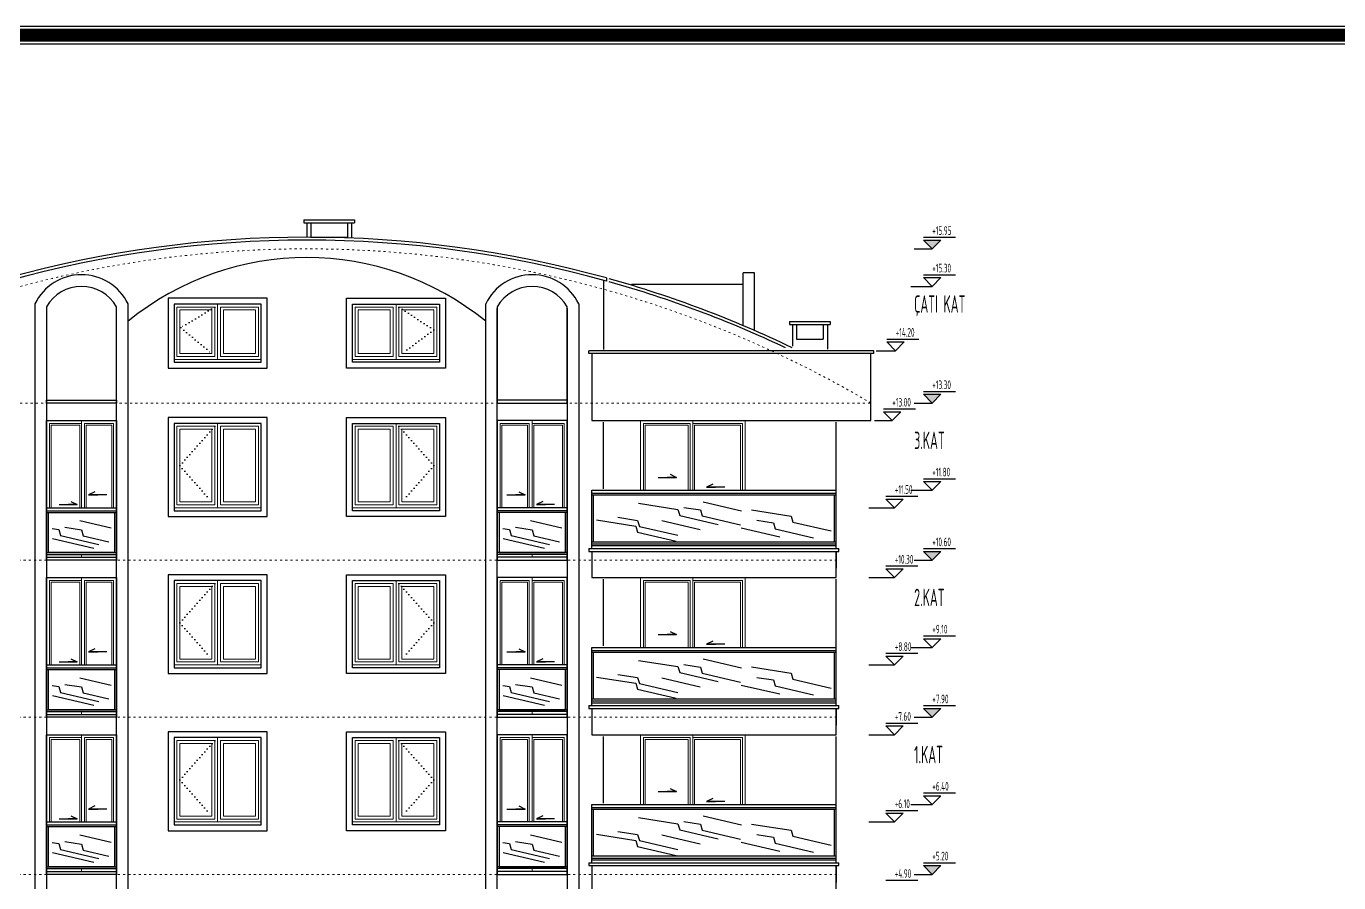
# Model space of a CAD drawing. Extents: x 41749 to 92598, y -24291 to 29432.
# Drawn here: x 82047 to 84304, y -22863 to -21391 of the extents above; entities that cross this region are included whole.
import ezdxf

# ---------------------------------------------------------------- set-up
doc = ezdxf.new("R2010")
doc.units = 0
doc.header["$MEASUREMENT"] = 0
doc.linetypes.add('ACAD_ISO03W100', pattern=[30, 12, -18])
doc.linetypes.add('DOT', pattern=[6.35, 0, -6.35])
for name, color, linetype in [('DUVAR', 6, 'CONTINUOUS'), ('KOLON', 5, 'CONTINUOUS'), ('MAHAL', 21, 'CONTINUOUS'), ('MERBAS', 231, 'CONTINUOUS'), ('MERDIVEN', 3, 'CONTINUOUS'), ('P', 7, 'DOT'), ('SIVA', 7, 'CONTINUOUS'), ('tar', 12, 'CONTINUOUS')]:
    doc.layers.add(name, color=color, linetype=linetype)
doc.layers.add('KAPI-ACILIM1', color=13, linetype='ACAD_ISO03W100', lineweight=20)
doc.layers.add('KAPI-GOR', color=153, linetype='CONTINUOUS', lineweight=15)
doc.styles.add('OLCU', font='isocpeur.ttf', dxfattribs={"width": 0.59})

msp = doc.modelspace()

# ---------------------------------------------------------------- hatches: boundary and pattern name
at = {"layer": 'SIVA', "linetype": 'ByBlock', "ltscale": 1.5}
for points in [[(83589.60591, -21758.22794), (83604.60591, -21773.22794), (83619.60591, -21758.22794)], [(83589.60591, -22023.22794), (83604.60591, -22038.22794), (83619.60591, -22023.22794)], [(83589.60591, -22293.22794), (83604.60591, -22308.22794), (83619.60591, -22293.22794)], [(83589.60591, -22563.22794), (83604.60591, -22578.22794), (83619.60591, -22563.22794)], [(83589.60591, -22833.22794), (83604.60591, -22848.22794), (83619.60591, -22833.22794)]]:
    msp.add_hatch(color=256, dxfattribs=at).paths.add_polyline_path(points)

# ---------------------------------------------------------------- linework, layer by layer
at = {"layer": 'DUVAR'}
for p, q in [((82221.97892, -21867.72794), (82221.97892, -21867.72794)), ((82221.97892, -21867.72794), (82221.97892, -21867.72794)), ((82221.97892, -21867.72794), (82221.97892, -21867.72794)), ((82836.97892, -21867.72794), (82836.97892, -21867.72794)), ((82836.97892, -21867.72794), (82836.97892, -21867.72794)), ((82836.97892, -21867.72794), (82836.97892, -21867.72794)), ((82856.97892, -21872.65449), (82856.97892, -22033.22794)), ((82976.97892, -22033.22794), (82976.97892, -21872.65449)), ((83504.47892, -21948.22794), (83014.47892, -21948.22794)), ((83014.47892, -21953.22794), (83014.47892, -21948.22794)), ((83504.47892, -21953.22794), (83014.47892, -21953.22794)), ((83019.47892, -21953.22794), (83019.47892, -22068.22794)), ((83499.47892, -22068.22794), (83499.47892, -21953.22794)), ((83504.47892, -21953.22794), (83504.47892, -21948.22794)), ((82081.97892, -22303.22794), (82081.97892, -22068.22794)), ((82201.97892, -22068.22794), (82201.97892, -22303.22794)), ((82856.97892, -22068.22794), (82856.97892, -22303.22794)), ((82976.97892, -22303.22794), (82976.97892, -22068.22794)), ((83019.47892, -22068.22794), (83499.47892, -22068.22794)), ((83014.47892, -22288.22794), (83444.47892, -22288.22794)), ((83014.47892, -22288.22794), (83014.47892, -22293.22794)), ((83014.47892, -22293.22794), (83444.47892, -22293.22794)), ((83019.47892, -22293.22794), (83019.47892, -22338.22794)), ((83439.47892, -22293.22794), (83439.47892, -22321.99498)), ((83439.47892, -22338.22794), (83439.47892, -22293.22794)), ((83444.47892, -22293.22794), (83444.47892, -22288.22794)), ((82081.97892, -22573.22794), (82081.97892, -22338.22794)), ((82201.97892, -22338.22794), (82201.97892, -22573.22794)), ((82856.97892, -22338.22794), (82856.97892, -22573.22794)), ((82976.97892, -22573.22794), (82976.97892, -22338.22794)), ((83019.47892, -22338.22794), (83439.47892, -22338.22794)), ((83014.47892, -22558.22794), (83444.47892, -22558.22794)), ((83014.47892, -22558.22794), (83014.47892, -22563.22794)), ((83014.47892, -22563.22794), (83444.47892, -22563.22794)), ((83019.47892, -22563.22794), (83019.47892, -22608.22794)), ((83439.47892, -22563.22794), (83439.47892, -22591.99498)), ((83439.47892, -22608.22794), (83439.47892, -22563.22794)), ((83444.47892, -22563.22794), (83444.47892, -22558.22794)), ((82081.97892, -22843.22794), (82081.97892, -22608.22794)), ((82201.97892, -22608.22794), (82201.97892, -22843.22794)), ((82856.97892, -22608.22794), (82856.97892, -22843.22794)), ((82976.97892, -22843.22794), (82976.97892, -22608.22794)), ((83019.47892, -22608.22794), (83439.47892, -22608.22794)), ((83014.47892, -22828.22794), (83444.47892, -22828.22794)), ((83014.47892, -22828.22794), (83014.47892, -22833.22794)), ((83014.47892, -22833.22794), (83444.47892, -22833.22794)), ((83019.47892, -22833.22794), (83019.47892, -22878.22794)), ((83439.47892, -22833.22794), (83439.47892, -22861.99498)), ((83439.47892, -22878.22794), (83439.47892, -22833.22794)), ((83444.47892, -22833.22794), (83444.47892, -22828.22794))]:
    msp.add_line(p, q, dxfattribs=at)
for points in [[(82061.97892, -21867.72794), (82061.97892, -23148.22794), (82221.97892, -23148.22794), (82221.97892, -21867.72794)], [(82996.97892, -21867.72794), (82996.97892, -23148.22794), (82836.97892, -23148.22794), (82836.97892, -21867.72794), (82836.97892, -21867.72794)], [(82081.97892, -21872.65449), (82081.97892, -23128.22794), (82201.97892, -23128.22794), (82201.97892, -21872.65449)], [(82081.97892, -21872.65449), (82081.97892, -23118.22794), (82201.97892, -23118.22794)], [(82976.97892, -21875.65449), (82976.97892, -23118.22794), (82856.97892, -23118.22794), (82856.97892, -21875.65449)]]:
    msp.add_lwpolyline(points, dxfattribs=at)
for points in [[(82461.10309, -21858.22794), (82291.10309, -21858.22794), (82291.10309, -21978.22794), (82461.10309, -21978.22794)], [(82451.10309, -21868.22794), (82301.10309, -21868.22794), (82301.10309, -21968.22794), (82451.10309, -21968.22794)], [(82597.85476, -21858.22794), (82767.85476, -21858.22794), (82767.85476, -21978.22794), (82597.85476, -21978.22794)], [(82607.85476, -21868.22794), (82757.85476, -21868.22794), (82757.85476, -21968.22794), (82607.85476, -21968.22794)], [(82461.10309, -22063.22794), (82291.10309, -22063.22794), (82291.10309, -22233.22794), (82461.10309, -22233.22794)], [(82597.85476, -22063.22794), (82767.85476, -22063.22794), (82767.85476, -22233.22794), (82597.85476, -22233.22794)], [(82451.10309, -22073.22794), (82301.10309, -22073.22794), (82301.10309, -22223.22794), (82451.10309, -22223.22794)], [(82607.85476, -22073.22794), (82757.85476, -22073.22794), (82757.85476, -22223.22794), (82607.85476, -22223.22794)], [(82461.10309, -22333.22794), (82291.10309, -22333.22794), (82291.10309, -22503.22794), (82461.10309, -22503.22794)], [(82597.85476, -22333.22794), (82767.85476, -22333.22794), (82767.85476, -22503.22794), (82597.85476, -22503.22794)], [(82451.10309, -22343.22794), (82301.10309, -22343.22794), (82301.10309, -22493.22794), (82451.10309, -22493.22794)], [(82607.85476, -22343.22794), (82757.85476, -22343.22794), (82757.85476, -22493.22794), (82607.85476, -22493.22794)], [(82461.10309, -22603.22794), (82291.10309, -22603.22794), (82291.10309, -22773.22794), (82461.10309, -22773.22794)], [(82451.10309, -22613.22794), (82301.10309, -22613.22794), (82301.10309, -22763.22794), (82451.10309, -22763.22794)], [(82597.85476, -22603.22794), (82767.85476, -22603.22794), (82767.85476, -22773.22794), (82597.85476, -22773.22794)], [(82607.85476, -22613.22794), (82757.85476, -22613.22794), (82757.85476, -22763.22794), (82607.85476, -22763.22794)]]:
    msp.add_lwpolyline(points, close=True, dxfattribs=at)
for centre, radius, start, end in [((82141.97892, -21906.72794), 89, 25.98923359, 154.01076641), ((82916.97892, -21906.72794), 89, 25.98923358, 154.01076642), ((82141.97892, -21906.72794), 69, 29.59184579, 150.40815421), ((82916.97892, -21906.72794), 69, 29.59184579, 150.40815421)]:
    msp.add_arc(centre, radius, start, end, dxfattribs=at)
at = {"layer": 'KAPI-ACILIM1', "linetype": 'ACAD_ISO03W100', "ltscale": 0.3}
for p, q in [((81559.47892, -22038.22794), (83499.47892, -22038.22794)), ((81619.47892, -22308.22794), (83439.47892, -22308.22794)), ((81619.47892, -22578.22794), (83439.47892, -22578.22794)), ((81619.47892, -22848.22794), (83439.47892, -22848.22794))]:
    msp.add_line(p, q, dxfattribs=at)
msp.add_arc((82529.47892, -23681.01095), 1907.78302, 59.43978808, 120.56021192, dxfattribs=at)
at = {"layer": 'KAPI-GOR'}
for p, q in [((82306.10309, -21873.22794), (82371.10412, -21873.22794)), ((82311.10309, -21878.22794), (82311.10309, -21953.22794)), ((82371.10412, -21873.22794), (82371.10412, -21958.22794)), ((82446.10309, -21873.22794), (82381.10412, -21873.22794)), ((82381.10412, -21873.22794), (82381.10412, -21958.22794)), ((82441.10309, -21878.22794), (82441.10309, -21953.22794)), ((82612.85476, -21873.22794), (82677.85372, -21873.22794)), ((82617.85476, -21878.22794), (82617.85476, -21953.22794)), ((82677.85372, -21873.22794), (82677.85372, -21958.22794)), ((82752.85476, -21873.22794), (82687.85372, -21873.22794)), ((82687.85372, -21873.22794), (82687.85372, -21958.22794)), ((82747.85476, -21878.22794), (82747.85476, -21953.22794)), ((82376.10412, -21963.22794), (82301.10309, -21963.22794)), ((82376.10412, -21963.22794), (82451.10309, -21963.22794)), ((82682.85372, -21963.22794), (82607.85476, -21963.22794)), ((82682.85372, -21963.22794), (82757.85476, -21963.22794)), ((82081.97892, -22068.22794), (82201.97892, -22068.22794)), ((82081.97892, -22068.22794), (82201.97892, -22068.22794)), ((82141.97892, -22068.22794), (82141.97892, -22218.22794)), ((82976.97892, -22068.22794), (82856.97892, -22068.22794)), ((82976.97892, -22068.22794), (82856.97892, -22068.22794)), ((82916.97892, -22068.22794), (82916.97892, -22218.22794)), ((83193.3304, -22068.22794), (83193.3304, -22188.22794)), ((82306.10309, -22078.22794), (82371.10412, -22078.22794)), ((82311.10309, -22083.22794), (82311.10309, -22208.22794)), ((82371.10412, -22078.22794), (82371.10412, -22213.22794)), ((82446.10309, -22078.22794), (82381.10412, -22078.22794)), ((82381.10412, -22078.22794), (82381.10412, -22213.22794)), ((82441.10309, -22083.22794), (82441.10309, -22208.22794)), ((82612.85476, -22078.22794), (82677.85372, -22078.22794)), ((82617.85476, -22083.22794), (82617.85476, -22208.22794)), ((82677.85372, -22078.22794), (82677.85372, -22213.22794)), ((82752.85476, -22078.22794), (82687.85372, -22078.22794)), ((82687.85372, -22078.22794), (82687.85372, -22213.22794)), ((82747.85476, -22083.22794), (82747.85476, -22208.22794)), ((82376.10412, -22218.22794), (82301.10309, -22218.22794)), ((82376.10412, -22218.22794), (82451.10309, -22218.22794)), ((82682.85372, -22218.22794), (82607.85476, -22218.22794)), ((82682.85372, -22218.22794), (82757.85476, -22218.22794)), ((82141.97892, -22298.22794), (82141.97892, -22303.22794)), ((82916.97892, -22298.22794), (82916.97892, -22303.22794)), ((82081.97892, -22338.22794), (82201.97892, -22338.22794)), ((82141.97892, -22338.22794), (82141.97892, -22488.22794)), ((82976.97892, -22338.22794), (82856.97892, -22338.22794)), ((82916.97892, -22338.22794), (82916.97892, -22488.22794)), ((83193.3304, -22338.22794), (83193.3304, -22458.22794)), ((82306.10309, -22348.22794), (82371.10412, -22348.22794)), ((82311.10309, -22353.22794), (82311.10309, -22478.22794)), ((82371.10412, -22348.22794), (82371.10412, -22483.22794)), ((82446.10309, -22348.22794), (82381.10412, -22348.22794)), ((82381.10412, -22348.22794), (82381.10412, -22483.22794)), ((82441.10309, -22353.22794), (82441.10309, -22478.22794)), ((82612.85476, -22348.22794), (82677.85372, -22348.22794)), ((82617.85476, -22353.22794), (82617.85476, -22478.22794)), ((82677.85372, -22348.22794), (82677.85372, -22483.22794)), ((82752.85476, -22348.22794), (82687.85372, -22348.22794)), ((82687.85372, -22348.22794), (82687.85372, -22483.22794)), ((82747.85476, -22353.22794), (82747.85476, -22478.22794)), ((82376.10412, -22488.22794), (82301.10309, -22488.22794)), ((82376.10412, -22488.22794), (82451.10309, -22488.22794)), ((82682.85372, -22488.22794), (82607.85476, -22488.22794)), ((82682.85372, -22488.22794), (82757.85476, -22488.22794)), ((82141.97892, -22568.22794), (82141.97892, -22573.22794)), ((82916.97892, -22568.22794), (82916.97892, -22573.22794)), ((82081.97892, -22608.22794), (82201.97892, -22608.22794)), ((82141.97892, -22608.22794), (82141.97892, -22758.22794)), ((82976.97892, -22608.22794), (82856.97892, -22608.22794)), ((82916.97892, -22608.22794), (82916.97892, -22758.22794)), ((83193.3304, -22608.22794), (83193.3304, -22728.22794)), ((82306.10309, -22618.22794), (82371.10412, -22618.22794)), ((82311.10309, -22623.22794), (82311.10309, -22748.22794)), ((82371.10412, -22618.22794), (82371.10412, -22753.22794)), ((82446.10309, -22618.22794), (82381.10412, -22618.22794)), ((82381.10412, -22618.22794), (82381.10412, -22753.22794)), ((82441.10309, -22623.22794), (82441.10309, -22748.22794)), ((82612.85476, -22618.22794), (82677.85372, -22618.22794)), ((82617.85476, -22623.22794), (82617.85476, -22748.22794)), ((82677.85372, -22618.22794), (82677.85372, -22753.22794)), ((82752.85476, -22618.22794), (82687.85372, -22618.22794)), ((82687.85372, -22618.22794), (82687.85372, -22753.22794)), ((82747.85476, -22623.22794), (82747.85476, -22748.22794)), ((82376.10412, -22758.22794), (82301.10309, -22758.22794)), ((82376.10412, -22758.22794), (82451.10309, -22758.22794)), ((82682.85372, -22758.22794), (82607.85476, -22758.22794)), ((82682.85372, -22758.22794), (82757.85476, -22758.22794)), ((82141.97892, -22838.22794), (82141.97892, -22843.22794)), ((82916.97892, -22838.22794), (82916.97892, -22843.22794))]:
    msp.add_line(p, q, dxfattribs=at)
for points in [[(82301.10309, -21868.22794), (82376.10412, -21868.22794), (82376.10412, -21963.22794), (82301.10309, -21963.22794)], [(82301.10309, -21963.22794), (82376.10412, -21963.22794), (82376.10412, -21868.22794), (82301.10309, -21868.22794)], [(82451.10309, -21868.22794), (82376.10412, -21868.22794), (82376.10412, -21963.22794), (82451.10309, -21963.22794)], [(82451.10309, -21963.22794), (82376.10412, -21963.22794), (82376.10412, -21868.22794), (82451.10309, -21868.22794)], [(82607.85476, -21868.22794), (82682.85372, -21868.22794), (82682.85372, -21963.22794), (82607.85476, -21963.22794)], [(82607.85476, -21963.22794), (82682.85372, -21963.22794), (82682.85372, -21868.22794), (82607.85476, -21868.22794)], [(82757.85476, -21868.22794), (82682.85372, -21868.22794), (82682.85372, -21963.22794), (82757.85476, -21963.22794)], [(82757.85476, -21963.22794), (82682.85372, -21963.22794), (82682.85372, -21868.22794), (82757.85476, -21868.22794)], [(82306.10309, -21963.22794), (82306.10309, -21963.22794)], [(82446.10309, -21963.22794), (82446.10309, -21963.22794)], [(82612.85476, -21963.22794), (82612.85476, -21963.22794)], [(82752.85476, -21963.22794), (82752.85476, -21963.22794)], [(82301.10309, -22073.22794), (82376.10412, -22073.22794), (82376.10412, -22218.22794), (82301.10309, -22218.22794)], [(82301.10309, -22218.22794), (82376.10412, -22218.22794), (82376.10412, -22073.22794), (82301.10309, -22073.22794)], [(82451.10309, -22073.22794), (82376.10412, -22073.22794), (82376.10412, -22218.22794), (82451.10309, -22218.22794)], [(82451.10309, -22218.22794), (82376.10412, -22218.22794), (82376.10412, -22073.22794), (82451.10309, -22073.22794)], [(82607.85476, -22073.22794), (82682.85372, -22073.22794), (82682.85372, -22218.22794), (82607.85476, -22218.22794)], [(82607.85476, -22218.22794), (82682.85372, -22218.22794), (82682.85372, -22073.22794), (82607.85476, -22073.22794)], [(82757.85476, -22073.22794), (82682.85372, -22073.22794), (82682.85372, -22218.22794), (82757.85476, -22218.22794)], [(82757.85476, -22218.22794), (82682.85372, -22218.22794), (82682.85372, -22073.22794), (82757.85476, -22073.22794)], [(82306.10309, -22218.22794), (82306.10309, -22218.22794)], [(82446.10309, -22218.22794), (82446.10309, -22218.22794)], [(82612.85476, -22218.22794), (82612.85476, -22218.22794)], [(82752.85476, -22218.22794), (82752.85476, -22218.22794)], [(82301.10309, -22343.22794), (82376.10412, -22343.22794), (82376.10412, -22488.22794), (82301.10309, -22488.22794)], [(82301.10309, -22488.22794), (82376.10412, -22488.22794), (82376.10412, -22343.22794), (82301.10309, -22343.22794)], [(82451.10309, -22343.22794), (82376.10412, -22343.22794), (82376.10412, -22488.22794), (82451.10309, -22488.22794)], [(82451.10309, -22488.22794), (82376.10412, -22488.22794), (82376.10412, -22343.22794), (82451.10309, -22343.22794)], [(82607.85476, -22343.22794), (82682.85372, -22343.22794), (82682.85372, -22488.22794), (82607.85476, -22488.22794)], [(82607.85476, -22488.22794), (82682.85372, -22488.22794), (82682.85372, -22343.22794), (82607.85476, -22343.22794)], [(82757.85476, -22343.22794), (82682.85372, -22343.22794), (82682.85372, -22488.22794), (82757.85476, -22488.22794)], [(82757.85476, -22488.22794), (82682.85372, -22488.22794), (82682.85372, -22343.22794), (82757.85476, -22343.22794)], [(82306.10309, -22488.22794), (82306.10309, -22488.22794)], [(82446.10309, -22488.22794), (82446.10309, -22488.22794)], [(82612.85476, -22488.22794), (82612.85476, -22488.22794)], [(82752.85476, -22488.22794), (82752.85476, -22488.22794)], [(82301.10309, -22613.22794), (82376.10412, -22613.22794), (82376.10412, -22758.22794), (82301.10309, -22758.22794)], [(82301.10309, -22758.22794), (82376.10412, -22758.22794), (82376.10412, -22613.22794), (82301.10309, -22613.22794)], [(82451.10309, -22613.22794), (82376.10412, -22613.22794), (82376.10412, -22758.22794), (82451.10309, -22758.22794)], [(82451.10309, -22758.22794), (82376.10412, -22758.22794), (82376.10412, -22613.22794), (82451.10309, -22613.22794)], [(82607.85476, -22613.22794), (82682.85372, -22613.22794), (82682.85372, -22758.22794), (82607.85476, -22758.22794)], [(82607.85476, -22758.22794), (82682.85372, -22758.22794), (82682.85372, -22613.22794), (82607.85476, -22613.22794)], [(82757.85476, -22613.22794), (82682.85372, -22613.22794), (82682.85372, -22758.22794), (82757.85476, -22758.22794)], [(82757.85476, -22758.22794), (82682.85372, -22758.22794), (82682.85372, -22613.22794), (82757.85476, -22613.22794)], [(82306.10309, -22758.22794), (82306.10309, -22758.22794)], [(82446.10309, -22758.22794), (82446.10309, -22758.22794)], [(82612.85476, -22758.22794), (82612.85476, -22758.22794)], [(82752.85476, -22758.22794), (82752.85476, -22758.22794)]]:
    msp.add_lwpolyline(points, close=True, dxfattribs=at)
for points in [[(82306.10309, -21958.22794), (82306.10309, -21873.22794), (82306.10309, -21873.22794)], [(82311.10309, -21873.22794), (82371.10412, -21873.22794), (82371.10412, -21958.22794), (82306.10309, -21958.22794), (82306.10309, -21873.22794)], [(82311.10309, -21878.22794), (82366.10412, -21878.22794), (82366.10412, -21953.22794), (82311.10309, -21953.22794)], [(82441.10309, -21873.22794), (82381.10412, -21873.22794), (82381.10412, -21958.22794), (82446.10309, -21958.22794), (82446.10309, -21873.22794)], [(82441.10309, -21878.22794), (82386.10412, -21878.22794), (82386.10412, -21953.22794), (82441.10309, -21953.22794)], [(82446.10309, -21958.22794), (82446.10309, -21873.22794), (82446.10309, -21873.22794)], [(82612.85476, -21958.22794), (82612.85476, -21873.22794), (82612.85476, -21873.22794)], [(82617.85476, -21873.22794), (82677.85372, -21873.22794), (82677.85372, -21958.22794), (82612.85476, -21958.22794), (82612.85476, -21873.22794)], [(82617.85476, -21878.22794), (82672.85372, -21878.22794), (82672.85372, -21953.22794), (82617.85476, -21953.22794)], [(82747.85476, -21873.22794), (82687.85372, -21873.22794), (82687.85372, -21958.22794), (82752.85476, -21958.22794), (82752.85476, -21873.22794)], [(82747.85476, -21878.22794), (82692.85372, -21878.22794), (82692.85372, -21953.22794), (82747.85476, -21953.22794)], [(82752.85476, -21958.22794), (82752.85476, -21873.22794), (82752.85476, -21873.22794)], [(82301.10309, -21963.22794), (82301.10309, -21968.22794), (82451.10309, -21968.22794), (82451.10309, -21963.22794)], [(82757.85476, -21963.22794), (82757.85476, -21968.22794), (82607.85476, -21968.22794), (82607.85476, -21963.22794)], [(82141.97892, -22298.22794), (82141.97892, -22303.22794), (82081.97892, -22303.22794), (82081.97892, -22068.22794), (82141.97892, -22068.22794), (82141.97892, -22218.22794)], [(82141.97892, -22218.22794), (82141.97892, -22068.22794), (82201.97892, -22068.22794), (82201.97892, -22303.22794), (82141.97892, -22303.22794), (82141.97892, -22298.22794)], [(82916.97892, -22218.22794), (82916.97892, -22068.22794), (82856.97892, -22068.22794), (82856.97892, -22303.22794), (82916.97892, -22303.22794), (82916.97892, -22298.22794)], [(82916.97892, -22298.22794), (82916.97892, -22303.22794), (82976.97892, -22303.22794), (82976.97892, -22068.22794), (82916.97892, -22068.22794), (82916.97892, -22218.22794)], [(83193.3304, -22188.22794), (83193.3304, -22068.22794), (83103.3304, -22068.22794), (83103.3304, -22188.22794)], [(83283.3304, -22188.22794), (83283.3304, -22068.22794), (83193.3304, -22068.22794), (83193.3304, -22188.22794)], [(82086.97892, -22218.22794), (82086.97892, -22073.22794), (82141.97892, -22073.22794), (82141.97892, -22218.22794)], [(82089.97892, -22218.22794), (82089.97892, -22076.22794), (82138.97892, -22076.22794), (82138.97892, -22218.22794)], [(82146.97892, -22218.22794), (82146.97892, -22073.22794), (82196.97892, -22073.22794), (82196.97892, -22218.22794)], [(82149.97892, -22218.22794), (82149.97892, -22076.22794), (82193.97892, -22076.22794), (82193.97892, -22218.22794)], [(82306.10309, -22213.22794), (82306.10309, -22078.22794), (82306.10309, -22078.22794)], [(82311.10309, -22078.22794), (82371.10412, -22078.22794), (82371.10412, -22213.22794), (82306.10309, -22213.22794), (82306.10309, -22078.22794)], [(82311.10309, -22083.22794), (82366.10412, -22083.22794), (82366.10412, -22208.22794), (82311.10309, -22208.22794)], [(82441.10309, -22078.22794), (82381.10412, -22078.22794), (82381.10412, -22213.22794), (82446.10309, -22213.22794), (82446.10309, -22078.22794)], [(82441.10309, -22083.22794), (82386.10412, -22083.22794), (82386.10412, -22208.22794), (82441.10309, -22208.22794)], [(82446.10309, -22213.22794), (82446.10309, -22078.22794), (82446.10309, -22078.22794)], [(82612.85476, -22213.22794), (82612.85476, -22078.22794), (82612.85476, -22078.22794)], [(82617.85476, -22078.22794), (82677.85372, -22078.22794), (82677.85372, -22213.22794), (82612.85476, -22213.22794), (82612.85476, -22078.22794)], [(82617.85476, -22083.22794), (82672.85372, -22083.22794), (82672.85372, -22208.22794), (82617.85476, -22208.22794)], [(82747.85476, -22078.22794), (82687.85372, -22078.22794), (82687.85372, -22213.22794), (82752.85476, -22213.22794), (82752.85476, -22078.22794)], [(82747.85476, -22083.22794), (82692.85372, -22083.22794), (82692.85372, -22208.22794), (82747.85476, -22208.22794)], [(82752.85476, -22213.22794), (82752.85476, -22078.22794), (82752.85476, -22078.22794)], [(82911.97892, -22218.22794), (82911.97892, -22073.22794), (82861.97892, -22073.22794), (82861.97892, -22218.22794)], [(82908.97892, -22218.22794), (82908.97892, -22076.22794), (82864.97892, -22076.22794), (82864.97892, -22218.22794)], [(82971.97892, -22218.22794), (82971.97892, -22073.22794), (82916.97892, -22073.22794), (82916.97892, -22218.22794)], [(82968.97892, -22218.22794), (82968.97892, -22076.22794), (82919.97892, -22076.22794), (82919.97892, -22218.22794)], [(83188.3304, -22188.22794), (83188.3304, -22073.22794), (83108.3304, -22073.22794), (83108.3304, -22188.22794)], [(83185.3304, -22188.22794), (83185.3304, -22076.22794), (83111.3304, -22076.22794), (83111.3304, -22188.22794)], [(83278.3304, -22188.22794), (83278.3304, -22073.22794), (83193.3304, -22073.22794), (83193.3304, -22188.22794)], [(83275.3304, -22188.22794), (83275.3304, -22076.22794), (83196.3304, -22076.22794), (83196.3304, -22188.22794)], [(82301.10309, -22218.22794), (82301.10309, -22223.22794), (82451.10309, -22223.22794), (82451.10309, -22218.22794)], [(82757.85476, -22218.22794), (82757.85476, -22223.22794), (82607.85476, -22223.22794), (82607.85476, -22218.22794)], [(82141.97892, -22568.22794), (82141.97892, -22573.22794), (82081.97892, -22573.22794), (82081.97892, -22338.22794), (82141.97892, -22338.22794), (82141.97892, -22488.22794)], [(82141.97892, -22488.22794), (82141.97892, -22338.22794), (82201.97892, -22338.22794), (82201.97892, -22573.22794), (82141.97892, -22573.22794), (82141.97892, -22568.22794)], [(82916.97892, -22488.22794), (82916.97892, -22338.22794), (82856.97892, -22338.22794), (82856.97892, -22573.22794), (82916.97892, -22573.22794), (82916.97892, -22568.22794)], [(82916.97892, -22568.22794), (82916.97892, -22573.22794), (82976.97892, -22573.22794), (82976.97892, -22338.22794), (82916.97892, -22338.22794), (82916.97892, -22488.22794)], [(83193.3304, -22458.22794), (83193.3304, -22338.22794), (83103.3304, -22338.22794), (83103.3304, -22458.22794)], [(83283.3304, -22458.22794), (83283.3304, -22338.22794), (83193.3304, -22338.22794), (83193.3304, -22458.22794)], [(82086.97892, -22488.22794), (82086.97892, -22343.22794), (82141.97892, -22343.22794), (82141.97892, -22488.22794)], [(82089.97892, -22488.22794), (82089.97892, -22346.22794), (82138.97892, -22346.22794), (82138.97892, -22488.22794)], [(82146.97892, -22488.22794), (82146.97892, -22343.22794), (82196.97892, -22343.22794), (82196.97892, -22488.22794)], [(82149.97892, -22488.22794), (82149.97892, -22346.22794), (82193.97892, -22346.22794), (82193.97892, -22488.22794)], [(82306.10309, -22483.22794), (82306.10309, -22348.22794), (82306.10309, -22348.22794)], [(82311.10309, -22348.22794), (82371.10412, -22348.22794), (82371.10412, -22483.22794), (82306.10309, -22483.22794), (82306.10309, -22348.22794)], [(82311.10309, -22353.22794), (82366.10412, -22353.22794), (82366.10412, -22478.22794), (82311.10309, -22478.22794)], [(82441.10309, -22348.22794), (82381.10412, -22348.22794), (82381.10412, -22483.22794), (82446.10309, -22483.22794), (82446.10309, -22348.22794)], [(82441.10309, -22353.22794), (82386.10412, -22353.22794), (82386.10412, -22478.22794), (82441.10309, -22478.22794)], [(82446.10309, -22483.22794), (82446.10309, -22348.22794), (82446.10309, -22348.22794)], [(82612.85476, -22483.22794), (82612.85476, -22348.22794), (82612.85476, -22348.22794)], [(82617.85476, -22348.22794), (82677.85372, -22348.22794), (82677.85372, -22483.22794), (82612.85476, -22483.22794), (82612.85476, -22348.22794)], [(82617.85476, -22353.22794), (82672.85372, -22353.22794), (82672.85372, -22478.22794), (82617.85476, -22478.22794)], [(82747.85476, -22348.22794), (82687.85372, -22348.22794), (82687.85372, -22483.22794), (82752.85476, -22483.22794), (82752.85476, -22348.22794)], [(82747.85476, -22353.22794), (82692.85372, -22353.22794), (82692.85372, -22478.22794), (82747.85476, -22478.22794)], [(82752.85476, -22483.22794), (82752.85476, -22348.22794), (82752.85476, -22348.22794)], [(82911.97892, -22488.22794), (82911.97892, -22343.22794), (82861.97892, -22343.22794), (82861.97892, -22488.22794)], [(82908.97892, -22488.22794), (82908.97892, -22346.22794), (82864.97892, -22346.22794), (82864.97892, -22488.22794)], [(82971.97892, -22488.22794), (82971.97892, -22343.22794), (82916.97892, -22343.22794), (82916.97892, -22488.22794)], [(82968.97892, -22488.22794), (82968.97892, -22346.22794), (82919.97892, -22346.22794), (82919.97892, -22488.22794)], [(83188.3304, -22458.22794), (83188.3304, -22343.22794), (83108.3304, -22343.22794), (83108.3304, -22458.22794)], [(83185.3304, -22458.22794), (83185.3304, -22346.22794), (83111.3304, -22346.22794), (83111.3304, -22458.22794)], [(83278.3304, -22458.22794), (83278.3304, -22343.22794), (83193.3304, -22343.22794), (83193.3304, -22458.22794)], [(83275.3304, -22458.22794), (83275.3304, -22346.22794), (83196.3304, -22346.22794), (83196.3304, -22458.22794)], [(82301.10309, -22488.22794), (82301.10309, -22493.22794), (82451.10309, -22493.22794), (82451.10309, -22488.22794)], [(82757.85476, -22488.22794), (82757.85476, -22493.22794), (82607.85476, -22493.22794), (82607.85476, -22488.22794)], [(82141.97892, -22838.22794), (82141.97892, -22843.22794), (82081.97892, -22843.22794), (82081.97892, -22608.22794), (82141.97892, -22608.22794), (82141.97892, -22758.22794)], [(82086.97892, -22758.22794), (82086.97892, -22613.22794), (82141.97892, -22613.22794), (82141.97892, -22758.22794)], [(82141.97892, -22758.22794), (82141.97892, -22608.22794), (82201.97892, -22608.22794), (82201.97892, -22843.22794), (82141.97892, -22843.22794), (82141.97892, -22838.22794)], [(82146.97892, -22758.22794), (82146.97892, -22613.22794), (82196.97892, -22613.22794), (82196.97892, -22758.22794)], [(82916.97892, -22758.22794), (82916.97892, -22608.22794), (82856.97892, -22608.22794), (82856.97892, -22843.22794), (82916.97892, -22843.22794), (82916.97892, -22838.22794)], [(82911.97892, -22758.22794), (82911.97892, -22613.22794), (82861.97892, -22613.22794), (82861.97892, -22758.22794)], [(82916.97892, -22838.22794), (82916.97892, -22843.22794), (82976.97892, -22843.22794), (82976.97892, -22608.22794), (82916.97892, -22608.22794), (82916.97892, -22758.22794)], [(82971.97892, -22758.22794), (82971.97892, -22613.22794), (82916.97892, -22613.22794), (82916.97892, -22758.22794)], [(83193.3304, -22728.22794), (83193.3304, -22608.22794), (83103.3304, -22608.22794), (83103.3304, -22728.22794)], [(83188.3304, -22728.22794), (83188.3304, -22613.22794), (83108.3304, -22613.22794), (83108.3304, -22728.22794)], [(83283.3304, -22728.22794), (83283.3304, -22608.22794), (83193.3304, -22608.22794), (83193.3304, -22728.22794)], [(83278.3304, -22728.22794), (83278.3304, -22613.22794), (83193.3304, -22613.22794), (83193.3304, -22728.22794)], [(82089.97892, -22758.22794), (82089.97892, -22616.22794), (82138.97892, -22616.22794), (82138.97892, -22758.22794)], [(82149.97892, -22758.22794), (82149.97892, -22616.22794), (82193.97892, -22616.22794), (82193.97892, -22758.22794)], [(82306.10309, -22753.22794), (82306.10309, -22618.22794), (82306.10309, -22618.22794)], [(82311.10309, -22618.22794), (82371.10412, -22618.22794), (82371.10412, -22753.22794), (82306.10309, -22753.22794), (82306.10309, -22618.22794)], [(82311.10309, -22623.22794), (82366.10412, -22623.22794), (82366.10412, -22748.22794), (82311.10309, -22748.22794)], [(82441.10309, -22618.22794), (82381.10412, -22618.22794), (82381.10412, -22753.22794), (82446.10309, -22753.22794), (82446.10309, -22618.22794)], [(82441.10309, -22623.22794), (82386.10412, -22623.22794), (82386.10412, -22748.22794), (82441.10309, -22748.22794)], [(82446.10309, -22753.22794), (82446.10309, -22618.22794), (82446.10309, -22618.22794)], [(82612.85476, -22753.22794), (82612.85476, -22618.22794), (82612.85476, -22618.22794)], [(82617.85476, -22618.22794), (82677.85372, -22618.22794), (82677.85372, -22753.22794), (82612.85476, -22753.22794), (82612.85476, -22618.22794)], [(82617.85476, -22623.22794), (82672.85372, -22623.22794), (82672.85372, -22748.22794), (82617.85476, -22748.22794)], [(82747.85476, -22618.22794), (82687.85372, -22618.22794), (82687.85372, -22753.22794), (82752.85476, -22753.22794), (82752.85476, -22618.22794)], [(82747.85476, -22623.22794), (82692.85372, -22623.22794), (82692.85372, -22748.22794), (82747.85476, -22748.22794)], [(82752.85476, -22753.22794), (82752.85476, -22618.22794), (82752.85476, -22618.22794)], [(82908.97892, -22758.22794), (82908.97892, -22616.22794), (82864.97892, -22616.22794), (82864.97892, -22758.22794)], [(82968.97892, -22758.22794), (82968.97892, -22616.22794), (82919.97892, -22616.22794), (82919.97892, -22758.22794)], [(83185.3304, -22728.22794), (83185.3304, -22616.22794), (83111.3304, -22616.22794), (83111.3304, -22728.22794)], [(83275.3304, -22728.22794), (83275.3304, -22616.22794), (83196.3304, -22616.22794), (83196.3304, -22728.22794)], [(82301.10309, -22758.22794), (82301.10309, -22763.22794), (82451.10309, -22763.22794), (82451.10309, -22758.22794)], [(82757.85476, -22758.22794), (82757.85476, -22763.22794), (82607.85476, -22763.22794), (82607.85476, -22758.22794)]]:
    msp.add_lwpolyline(points, dxfattribs=at)
at = {"layer": 'KOLON'}
for p, q in [((83044.47892, -21823.29129), (83044.47892, -21828.48038)), ((83039.47892, -21827.09765), (83039.47892, -21946.42419)), ((83039.47892, -22185.59727), (83039.47892, -22071.12994)), ((83039.47892, -22455.59727), (83039.47892, -22341.12994)), ((83039.47892, -22725.59727), (83039.47892, -22611.12994))]:
    msp.add_line(p, q, dxfattribs=at)
for centre, radius, start, end in [((82529.47892, -23681.01095), 1927.78302, 74.50547772, 105.49452228), ((82529.47892, -23681.01095), 1922.78302, 74.46416984, 105.53583016), ((82529.47759, -22274.74164), 486.5137, 50.7986197, 129.2013803)]:
    msp.add_arc(centre, radius, start, end, dxfattribs=at)
at = {"layer": 'MAHAL'}
for p, q in [((83153.99778, -22160.67767), (83164.82209, -22165.94255)), ((83133.44403, -22165.94255), (83164.82209, -22165.94255)), ((83164.82209, -22165.94255), (83149.13306, -22165.94255)), ((83227.45222, -22177.58281), (83216.6279, -22182.84768)), ((83248.00597, -22182.84768), (83216.6279, -22182.84768)), ((83216.6279, -22182.84768), (83232.31694, -22182.84768)), ((82165.10982, -22190.67767), (82154.28551, -22195.94255)), ((82185.66357, -22195.94255), (82154.28551, -22195.94255)), ((82154.28551, -22195.94255), (82169.97454, -22195.94255)), ((82873.29428, -22195.94255), (82904.67234, -22195.94255)), ((82904.67234, -22195.94255), (82888.98331, -22195.94255)), ((82893.84803, -22190.67767), (82904.67234, -22195.94255)), ((83019.47892, -22288.22794), (83019.47892, -22188.22794)), ((83019.47892, -22188.22794), (83439.47892, -22188.22794)), ((83019.47892, -22193.22794), (83439.47892, -22193.22794)), ((83019.47892, -22196.22794), (83439.47892, -22196.22794)), ((83022.47892, -22277.22794), (83022.47892, -22196.22794)), ((83436.47892, -22196.22794), (83436.47892, -22277.22794)), ((83439.47892, -22288.22794), (83439.47892, -22188.22794)), ((82081.97892, -22218.22794), (82201.97892, -22218.22794)), ((82081.97892, -22223.22794), (82201.97892, -22223.22794)), ((82081.97892, -22226.22794), (82201.97892, -22226.22794)), ((82103.38383, -22212.84768), (82134.76189, -22212.84768)), ((82134.76189, -22212.84768), (82119.07286, -22212.84768)), ((82123.93758, -22207.58281), (82134.76189, -22212.84768)), ((82976.97892, -22218.22794), (82856.97892, -22218.22794)), ((82976.97892, -22223.22794), (82856.97892, -22223.22794)), ((82976.97892, -22226.22794), (82856.97892, -22226.22794)), ((82935.02027, -22207.58281), (82924.19596, -22212.84768)), ((82955.57402, -22212.84768), (82924.19596, -22212.84768)), ((82924.19596, -22212.84768), (82939.88499, -22212.84768)), ((82081.97892, -22295.22794), (82201.97892, -22295.22794)), ((82976.97892, -22295.22794), (82856.97892, -22295.22794)), ((83439.47892, -22277.22794), (83019.47892, -22277.22794)), ((83019.47892, -22280.22794), (83439.47892, -22280.22794)), ((83019.47892, -22283.22794), (83439.47892, -22283.22794)), ((82081.97892, -22298.22794), (82201.97892, -22298.22794)), ((82976.97892, -22298.22794), (82856.97892, -22298.22794)), ((83153.99778, -22430.67767), (83164.82209, -22435.94255)), ((83133.44403, -22435.94255), (83164.82209, -22435.94255)), ((83164.82209, -22435.94255), (83149.13306, -22435.94255)), ((83227.45222, -22447.58281), (83216.6279, -22452.84768)), ((83248.00597, -22452.84768), (83216.6279, -22452.84768)), ((83216.6279, -22452.84768), (83232.31694, -22452.84768)), ((82123.93758, -22477.58281), (82134.76189, -22482.84768)), ((82165.10982, -22460.67767), (82154.28551, -22465.94255)), ((82185.66357, -22465.94255), (82154.28551, -22465.94255)), ((82154.28551, -22465.94255), (82169.97454, -22465.94255)), ((82873.29428, -22465.94255), (82904.67234, -22465.94255)), ((82904.67234, -22465.94255), (82888.98331, -22465.94255)), ((82893.84803, -22460.67767), (82904.67234, -22465.94255)), ((82935.02027, -22477.58281), (82924.19596, -22482.84768)), ((83019.47892, -22558.22794), (83019.47892, -22458.22794)), ((83019.47892, -22458.22794), (83439.47892, -22458.22794)), ((83019.47892, -22463.22794), (83439.47892, -22463.22794)), ((83019.47892, -22466.22794), (83439.47892, -22466.22794)), ((83022.47892, -22547.22794), (83022.47892, -22466.22794)), ((83436.47892, -22466.22794), (83436.47892, -22547.22794)), ((83439.47892, -22558.22794), (83439.47892, -22458.22794)), ((82081.97892, -22488.22794), (82201.97892, -22488.22794)), ((82081.97892, -22493.22794), (82201.97892, -22493.22794)), ((82081.97892, -22496.22794), (82201.97892, -22496.22794)), ((82103.38383, -22482.84768), (82134.76189, -22482.84768)), ((82134.76189, -22482.84768), (82119.07286, -22482.84768)), ((82976.97892, -22488.22794), (82856.97892, -22488.22794)), ((82976.97892, -22493.22794), (82856.97892, -22493.22794)), ((82976.97892, -22496.22794), (82856.97892, -22496.22794)), ((82955.57402, -22482.84768), (82924.19596, -22482.84768)), ((82924.19596, -22482.84768), (82939.88499, -22482.84768)), ((82081.97892, -22565.22794), (82201.97892, -22565.22794)), ((82081.97892, -22568.22794), (82201.97892, -22568.22794)), ((82976.97892, -22565.22794), (82856.97892, -22565.22794)), ((82976.97892, -22568.22794), (82856.97892, -22568.22794)), ((83439.47892, -22547.22794), (83019.47892, -22547.22794)), ((83019.47892, -22550.22794), (83439.47892, -22550.22794)), ((83019.47892, -22553.22794), (83439.47892, -22553.22794)), ((83153.99778, -22700.67767), (83164.82209, -22705.94255)), ((83133.44403, -22705.94255), (83164.82209, -22705.94255)), ((83164.82209, -22705.94255), (83149.13306, -22705.94255)), ((83227.45222, -22717.58281), (83216.6279, -22722.84768)), ((83248.00597, -22722.84768), (83216.6279, -22722.84768)), ((83216.6279, -22722.84768), (83232.31694, -22722.84768)), ((82123.93758, -22747.58281), (82134.76189, -22752.84768)), ((82165.10982, -22730.67767), (82154.28551, -22735.94255)), ((82185.66357, -22735.94255), (82154.28551, -22735.94255)), ((82154.28551, -22735.94255), (82169.97454, -22735.94255)), ((82873.29428, -22735.94255), (82904.67234, -22735.94255)), ((82904.67234, -22735.94255), (82888.98331, -22735.94255)), ((82893.84803, -22730.67767), (82904.67234, -22735.94255)), ((82935.02027, -22747.58281), (82924.19596, -22752.84768)), ((83019.47892, -22828.22794), (83019.47892, -22728.22794)), ((83019.47892, -22728.22794), (83439.47892, -22728.22794)), ((83019.47892, -22733.22794), (83439.47892, -22733.22794)), ((83019.47892, -22736.22794), (83439.47892, -22736.22794)), ((83022.47892, -22817.22794), (83022.47892, -22736.22794)), ((83436.47892, -22736.22794), (83436.47892, -22817.22794)), ((83439.47892, -22828.22794), (83439.47892, -22728.22794)), ((82081.97892, -22758.22794), (82201.97892, -22758.22794)), ((82081.97892, -22763.22794), (82201.97892, -22763.22794)), ((82081.97892, -22766.22794), (82201.97892, -22766.22794)), ((82103.38383, -22752.84768), (82134.76189, -22752.84768)), ((82134.76189, -22752.84768), (82119.07286, -22752.84768)), ((82976.97892, -22758.22794), (82856.97892, -22758.22794)), ((82976.97892, -22763.22794), (82856.97892, -22763.22794)), ((82976.97892, -22766.22794), (82856.97892, -22766.22794)), ((82955.57402, -22752.84768), (82924.19596, -22752.84768)), ((82924.19596, -22752.84768), (82939.88499, -22752.84768)), ((82081.97892, -22835.22794), (82201.97892, -22835.22794)), ((82081.97892, -22838.22794), (82201.97892, -22838.22794)), ((82976.97892, -22835.22794), (82856.97892, -22835.22794)), ((82976.97892, -22838.22794), (82856.97892, -22838.22794)), ((83439.47892, -22817.22794), (83019.47892, -22817.22794)), ((83019.47892, -22820.22794), (83439.47892, -22820.22794)), ((83019.47892, -22823.22794), (83439.47892, -22823.22794))]:
    msp.add_line(p, q, dxfattribs=at)
for points in [[(82084.97892, -22226.22794), (82198.97892, -22226.22794), (82198.97892, -22295.22794), (82084.97892, -22295.22794)], [(82973.97892, -22226.22794), (82859.97892, -22226.22794), (82859.97892, -22295.22794), (82973.97892, -22295.22794)], [(82084.97892, -22496.22794), (82198.97892, -22496.22794), (82198.97892, -22565.22794), (82084.97892, -22565.22794)], [(82973.97892, -22496.22794), (82859.97892, -22496.22794), (82859.97892, -22565.22794), (82973.97892, -22565.22794)], [(82084.97892, -22766.22794), (82198.97892, -22766.22794), (82198.97892, -22835.22794), (82084.97892, -22835.22794)], [(82973.97892, -22766.22794), (82859.97892, -22766.22794), (82859.97892, -22835.22794), (82973.97892, -22835.22794)]]:
    msp.add_lwpolyline(points, close=True, dxfattribs=at)
at = {"layer": 'MERBAS'}
for points in [[(77072.0777, -24290.68394), (77072.0777, -21390.68394), (87681.83095, -21390.68394), (87681.83095, -24290.68394)], [(77077.0777, -24285.68394), (77077.0777, -21395.68394), (87676.83095, -21395.68394), (87676.83095, -24285.68394)], [(77097.0777, -24265.68394), (77097.0777, -21415.68394), (87656.83095, -21415.68394), (87656.83095, -24265.68394)], [(77102.0777, -24260.68394), (77102.0777, -21420.68394), (87651.83095, -21420.68394), (87651.83095, -24260.68394)]]:
    msp.add_lwpolyline(points, close=True, dxfattribs=at)
at = {"layer": 'MERBAS', "const_width": 20}
msp.add_lwpolyline([(77087.0777, -24275.68394), (77087.0777, -21405.68394), (87666.83095, -21405.68394), (87666.83095, -24275.68394)], close=True, dxfattribs=at)
at = {"layer": 'MERDIVEN', "ltscale": 0.6}
for p, q in [((82081.97892, -22068.22794), (82201.97892, -22068.22794)), ((82081.97892, -22068.22794), (82201.97892, -22068.22794)), ((82976.97892, -22068.22794), (82856.97892, -22068.22794)), ((82976.97892, -22068.22794), (82856.97892, -22068.22794)), ((83439.47892, -22280.50906), (83439.47892, -22071.12994)), ((82081.97892, -22303.22794), (82081.97892, -22338.22794)), ((82976.97892, -22303.22794), (82976.97892, -22338.22794)), ((82081.97892, -22338.22794), (82201.97892, -22338.22794)), ((82976.97892, -22338.22794), (82856.97892, -22338.22794)), ((83439.47892, -22550.50906), (83439.47892, -22341.12994)), ((82081.97892, -22573.22794), (82081.97892, -22608.22794)), ((82976.97892, -22573.22794), (82976.97892, -22608.22794)), ((82081.97892, -22608.22794), (82201.97892, -22608.22794)), ((82976.97892, -22608.22794), (82856.97892, -22608.22794)), ((83439.47892, -22820.50906), (83439.47892, -22611.12994)), ((82081.97892, -22843.22794), (82081.97892, -22878.22794)), ((82976.97892, -22843.22794), (82976.97892, -22878.22794))]:
    msp.add_line(p, q, dxfattribs=at)
for points in [[(82201.97892, -22038.22794), (82081.97892, -22038.22794), (82081.97892, -22033.22794), (82201.97892, -22033.22794)], [(82856.97892, -22038.22794), (82976.97892, -22038.22794), (82976.97892, -22033.22794), (82856.97892, -22033.22794)], [(82201.97892, -22308.22794), (82081.97892, -22308.22794), (82081.97892, -22303.22794), (82201.97892, -22303.22794)], [(82201.97892, -22308.22794), (82081.97892, -22308.22794), (82081.97892, -22303.22794), (82201.97892, -22303.22794)], [(82856.97892, -22308.22794), (82976.97892, -22308.22794), (82976.97892, -22303.22794), (82856.97892, -22303.22794)], [(82856.97892, -22308.22794), (82976.97892, -22308.22794), (82976.97892, -22303.22794), (82856.97892, -22303.22794)], [(82201.97892, -22578.22794), (82081.97892, -22578.22794), (82081.97892, -22573.22794), (82201.97892, -22573.22794)], [(82201.97892, -22578.22794), (82081.97892, -22578.22794), (82081.97892, -22573.22794), (82201.97892, -22573.22794)], [(82856.97892, -22578.22794), (82976.97892, -22578.22794), (82976.97892, -22573.22794), (82856.97892, -22573.22794)], [(82856.97892, -22578.22794), (82976.97892, -22578.22794), (82976.97892, -22573.22794), (82856.97892, -22573.22794)], [(82201.97892, -22848.22794), (82081.97892, -22848.22794), (82081.97892, -22843.22794), (82201.97892, -22843.22794)], [(82201.97892, -22848.22794), (82081.97892, -22848.22794), (82081.97892, -22843.22794), (82201.97892, -22843.22794)], [(82856.97892, -22848.22794), (82976.97892, -22848.22794), (82976.97892, -22843.22794), (82856.97892, -22843.22794)], [(82856.97892, -22848.22794), (82976.97892, -22848.22794), (82976.97892, -22843.22794), (82856.97892, -22843.22794)]]:
    msp.add_lwpolyline(points, close=True, dxfattribs=at)
for radius, start, end in [(1927.78302, 64.34815666, 74.35120998), (1922.78302, 64.66017647, 74.30946967)]:
    msp.add_arc((82529.47892, -23681.01095), radius, start, end, dxfattribs=at)
at = {"layer": 'P'}
for points in [[(82371.10412, -21873.22794), (82312.89963, -21908.59516), (82366.10412, -21953.22794)], [(82687.85372, -21873.22794), (82747.85476, -21912.33538), (82692.85372, -21953.22794)], [(82371.10412, -22078.22794), (82311.10309, -22145.72794), (82366.10412, -22208.22794)], [(82687.85372, -22078.22794), (82747.85476, -22145.72794), (82692.85372, -22208.22794)], [(82371.10412, -22348.22794), (82311.10309, -22415.72794), (82366.10412, -22478.22794)], [(82687.85372, -22348.22794), (82747.85476, -22415.72794), (82692.85372, -22478.22794)], [(82371.10412, -22618.22794), (82311.10309, -22685.72794), (82366.10412, -22748.22794)], [(82687.85372, -22618.22794), (82747.85476, -22685.72794), (82692.85372, -22748.22794)]]:
    msp.add_lwpolyline(points, dxfattribs=at)
at = {"layer": 'SIVA'}
for p, q in [((83589.60591, -21753.22794), (83644.60591, -21753.22794)), ((83573.62334, -21773.22794), (83604.60591, -21773.22794)), ((83604.60591, -21773.22794), (83589.60591, -21758.22794)), ((83589.60591, -21758.22794), (83619.60591, -21758.22794)), ((83604.60591, -21773.22794), (83619.60591, -21758.22794)), ((83589.60591, -21817.72794), (83644.60591, -21817.72794)), ((83604.60591, -21837.72794), (83589.60591, -21822.72794)), ((83589.60591, -21822.72794), (83619.60591, -21822.72794)), ((83604.60591, -21837.72794), (83619.60591, -21822.72794)), ((83568.19656, -21837.72794), (83604.60591, -21837.72794)), ((83526.72975, -21928.22794), (83581.72975, -21928.22794)), ((83541.72975, -21948.22794), (83526.72975, -21933.22794)), ((83526.72975, -21933.22794), (83556.72975, -21933.22794)), ((83541.72975, -21948.22794), (83556.72975, -21933.22794)), ((83508.44441, -21948.22794), (83541.72975, -21948.22794)), ((83589.60591, -22018.22794), (83644.60591, -22018.22794)), ((83604.60591, -22038.22794), (83589.60591, -22023.22794)), ((83589.60591, -22023.22794), (83619.60591, -22023.22794)), ((83604.60591, -22038.22794), (83619.60591, -22023.22794)), ((83520.87633, -22048.22794), (83575.87633, -22048.22794)), ((83573.62334, -22038.22794), (83604.60591, -22038.22794)), ((83505.54296, -22068.22794), (83535.87633, -22068.22794)), ((83520.87633, -22053.22794), (83550.87633, -22053.22794)), ((83535.87633, -22068.22794), (83520.87633, -22053.22794)), ((83535.87633, -22068.22794), (83550.87633, -22053.22794)), ((83589.60591, -22168.22794), (83644.60591, -22168.22794)), ((83604.60591, -22188.22794), (83589.60591, -22173.22794)), ((83589.60591, -22173.22794), (83619.60591, -22173.22794)), ((83604.60591, -22188.22794), (83619.60591, -22173.22794)), ((83525.11115, -22198.22794), (83580.11115, -22198.22794)), ((83525.11115, -22203.22794), (83555.11115, -22203.22794)), ((83540.11115, -22218.22794), (83525.11115, -22203.22794)), ((83540.11115, -22218.22794), (83555.11115, -22203.22794)), ((83568.19656, -22188.22794), (83604.60591, -22188.22794)), ((83495.82798, -22218.22794), (83540.11115, -22218.22794)), ((83589.60591, -22288.22794), (83644.60591, -22288.22794)), ((83604.60591, -22308.22794), (83589.60591, -22293.22794)), ((83589.60591, -22293.22794), (83619.60591, -22293.22794)), ((83604.60591, -22308.22794), (83619.60591, -22293.22794)), ((83525.11115, -22318.22794), (83580.11115, -22318.22794)), ((83573.62334, -22308.22794), (83604.60591, -22308.22794)), ((83495.82798, -22338.22794), (83540.11115, -22338.22794)), ((83525.11115, -22323.22794), (83555.11115, -22323.22794)), ((83540.11115, -22338.22794), (83525.11115, -22323.22794)), ((83540.11115, -22338.22794), (83555.11115, -22323.22794)), ((83589.60591, -22438.22794), (83644.60591, -22438.22794)), ((83604.60591, -22458.22794), (83589.60591, -22443.22794)), ((83589.60591, -22443.22794), (83619.60591, -22443.22794)), ((83604.60591, -22458.22794), (83619.60591, -22443.22794)), ((83525.11115, -22468.22794), (83580.11115, -22468.22794)), ((83525.11115, -22473.22794), (83555.11115, -22473.22794)), ((83540.11115, -22488.22794), (83525.11115, -22473.22794)), ((83540.11115, -22488.22794), (83555.11115, -22473.22794)), ((83568.19656, -22458.22794), (83604.60591, -22458.22794)), ((83495.82798, -22488.22794), (83540.11115, -22488.22794)), ((83589.60591, -22558.22794), (83644.60591, -22558.22794)), ((83604.60591, -22578.22794), (83589.60591, -22563.22794)), ((83589.60591, -22563.22794), (83619.60591, -22563.22794)), ((83604.60591, -22578.22794), (83619.60591, -22563.22794)), ((83525.11115, -22588.22794), (83580.11115, -22588.22794)), ((83573.62334, -22578.22794), (83604.60591, -22578.22794)), ((83495.82798, -22608.22794), (83540.11115, -22608.22794)), ((83525.11115, -22593.22794), (83555.11115, -22593.22794)), ((83540.11115, -22608.22794), (83525.11115, -22593.22794)), ((83540.11115, -22608.22794), (83555.11115, -22593.22794)), ((83589.60591, -22708.22794), (83644.60591, -22708.22794)), ((83604.60591, -22728.22794), (83589.60591, -22713.22794)), ((83589.60591, -22713.22794), (83619.60591, -22713.22794)), ((83604.60591, -22728.22794), (83619.60591, -22713.22794)), ((83525.11115, -22738.22794), (83580.11115, -22738.22794)), ((83525.11115, -22743.22794), (83555.11115, -22743.22794)), ((83540.11115, -22758.22794), (83525.11115, -22743.22794)), ((83540.11115, -22758.22794), (83555.11115, -22743.22794)), ((83568.19656, -22728.22794), (83604.60591, -22728.22794)), ((83495.82798, -22758.22794), (83540.11115, -22758.22794)), ((83589.60591, -22828.22794), (83644.60591, -22828.22794)), ((83604.60591, -22848.22794), (83589.60591, -22833.22794)), ((83589.60591, -22833.22794), (83619.60591, -22833.22794)), ((83604.60591, -22848.22794), (83619.60591, -22833.22794)), ((83525.11115, -22858.22794), (83580.11115, -22858.22794)), ((83573.62334, -22848.22794), (83604.60591, -22848.22794))]:
    msp.add_line(p, q, dxfattribs=at)
at = {"layer": 'tar'}
for p, q in [((82524.47892, -21723.22794), (82611.24624, -21723.22794)), ((82524.47892, -21723.22794), (82524.47892, -21728.22794)), ((82524.47892, -21728.22794), (82611.24624, -21728.22794)), ((82529.47892, -21728.22794), (82529.47892, -21753.22794)), ((82536.47892, -21728.22794), (82536.47892, -21753.22794)), ((82599.24624, -21728.22794), (82599.24624, -21753.22794)), ((82606.24624, -21728.22794), (82606.24624, -21754.75704)), ((82611.24624, -21723.22794), (82611.24624, -21728.22794)), ((82536.47892, -21753.22794), (82599.24624, -21753.22794)), ((83299.47892, -21814.24929), (83279.47892, -21814.24929)), ((83279.47892, -21905.10348), (83279.47892, -21814.24929)), ((83299.47892, -21913.68321), (83299.47892, -21814.24929)), ((83279.47892, -21834.24929), (83087.97773, -21834.24929)), ((83359.47892, -21898.22794), (83429.47892, -21898.22794)), ((83359.47892, -21898.22794), (83359.47892, -21903.22794)), ((83359.47892, -21903.22794), (83429.47892, -21903.22794)), ((83364.47892, -21903.22794), (83364.47892, -21940.21295)), ((83371.47892, -21903.22794), (83371.47892, -21928.22794)), ((83417.47892, -21903.22794), (83417.47892, -21928.22794)), ((83424.47892, -21903.22794), (83424.47892, -21945.57667)), ((83429.47892, -21898.22794), (83429.47892, -21903.22794)), ((83371.47892, -21928.22794), (83417.47892, -21928.22794)), ((83099.54023, -22210.46264), (83167.43189, -22221.13493)), ((83167.43189, -22221.13493), (83170.56217, -22231.44349)), ((83177.96743, -22217.48686), (83206.30729, -22221.94177)), ((83206.30729, -22221.94177), (83209.43756, -22232.25034)), ((83211.09102, -22207.86334), (83277.08714, -22223.29585)), ((83294.21329, -22221.67465), (83362.10495, -22232.34693)), ((82113.40355, -22251.66095), (82141.74341, -22256.11586)), ((82138.91274, -22240.25688), (82192.84655, -22252.86874)), ((82888.40355, -22251.66095), (82916.74341, -22256.11586)), ((82913.91274, -22240.25688), (82967.84655, -22252.86874)), ((83027.3012, -22239.19055), (83095.19286, -22249.86284)), ((83064.20341, -22234.45955), (83098.14924, -22239.79569)), ((83095.19286, -22249.86284), (83098.32313, -22260.1714)), ((83098.14924, -22239.79569), (83101.27952, -22250.10426)), ((83101.27952, -22250.10426), (83167.27563, -22265.53677)), ((83139.92278, -22240.28392), (83205.91889, -22255.71642)), ((83170.56217, -22231.44349), (83236.55828, -22246.876)), ((83209.43756, -22232.25034), (83275.43368, -22247.68284)), ((83303.32895, -22239.67111), (83331.66881, -22244.12601)), ((83331.66881, -22244.12601), (83334.79908, -22254.43458)), ((83362.10495, -22232.34693), (83365.23523, -22242.6555)), ((83365.23523, -22242.6555), (83431.23134, -22258.08801)), ((82091.74757, -22253.56093), (82102.86802, -22255.30902)), ((82092.18726, -22270.90361), (82163.34952, -22287.54417)), ((82102.86802, -22255.30902), (82105.99829, -22265.61758)), ((82105.99829, -22265.61758), (82171.99441, -22281.05009)), ((82141.74341, -22256.11586), (82144.87368, -22266.42443)), ((82144.87368, -22266.42443), (82188.87492, -22276.71366)), ((82866.74757, -22253.56093), (82877.86802, -22255.30902)), ((82867.18726, -22270.90361), (82938.34951, -22287.54417)), ((82877.86802, -22255.30902), (82880.99829, -22265.61758)), ((82880.99829, -22265.61758), (82946.99441, -22281.05009)), ((82916.74341, -22256.11586), (82919.87368, -22266.42443)), ((82919.87368, -22266.42443), (82963.87492, -22276.71366)), ((83098.32313, -22260.1714), (83164.31925, -22275.60391)), ((83276.55988, -22252.79273), (83342.55599, -22268.22523)), ((83334.79908, -22254.43458), (83400.7952, -22269.86709)), ((83211.09102, -22477.86334), (83277.08714, -22493.29585)), ((83099.54023, -22480.46264), (83167.43189, -22491.13493)), ((83167.43189, -22491.13493), (83170.56217, -22501.44349)), ((83177.96743, -22487.48686), (83206.30729, -22491.94177)), ((83206.30729, -22491.94177), (83209.43756, -22502.25034)), ((83294.21329, -22491.67465), (83362.10495, -22502.34693)), ((82113.40355, -22521.66095), (82141.74341, -22526.11586)), ((82138.91274, -22510.25688), (82192.84655, -22522.86874)), ((82888.40355, -22521.66095), (82916.74341, -22526.11586)), ((82913.91274, -22510.25688), (82967.84655, -22522.86874)), ((83027.3012, -22509.19055), (83095.19286, -22519.86284)), ((83064.20341, -22504.45955), (83098.14924, -22509.79569)), ((83095.19286, -22519.86284), (83098.32313, -22530.1714)), ((83098.14924, -22509.79569), (83101.27952, -22520.10426)), ((83101.27952, -22520.10426), (83167.27563, -22535.53677)), ((83139.92278, -22510.28392), (83205.91889, -22525.71642)), ((83170.56217, -22501.44349), (83236.55828, -22516.876)), ((83209.43756, -22502.25034), (83275.43368, -22517.68284)), ((83276.55988, -22522.79273), (83342.55599, -22538.22523)), ((83303.32895, -22509.67111), (83331.66881, -22514.12601)), ((83331.66881, -22514.12601), (83334.79908, -22524.43458)), ((83362.10495, -22502.34693), (83365.23523, -22512.6555)), ((83365.23523, -22512.6555), (83431.23134, -22528.08801)), ((82091.74757, -22523.56093), (82102.86802, -22525.30902)), ((82092.18726, -22540.90361), (82163.34952, -22557.54417)), ((82102.86802, -22525.30902), (82105.99829, -22535.61758)), ((82105.99829, -22535.61758), (82171.99441, -22551.05009)), ((82141.74341, -22526.11586), (82144.87368, -22536.42443)), ((82144.87368, -22536.42443), (82188.87492, -22546.71366)), ((82866.74757, -22523.56093), (82877.86802, -22525.30902)), ((82867.18726, -22540.90361), (82938.34951, -22557.54417)), ((82877.86802, -22525.30902), (82880.99829, -22535.61758)), ((82880.99829, -22535.61758), (82946.99441, -22551.05009)), ((82916.74341, -22526.11586), (82919.87368, -22536.42443)), ((82919.87368, -22536.42443), (82963.87492, -22546.71366)), ((83098.32313, -22530.1714), (83164.31925, -22545.60391)), ((83334.79908, -22524.43458), (83400.7952, -22539.86709)), ((83211.09102, -22747.86334), (83277.08714, -22763.29585)), ((83099.54023, -22750.46264), (83167.43189, -22761.13493)), ((83167.43189, -22761.13493), (83170.56217, -22771.44349)), ((83170.56217, -22771.44349), (83236.55828, -22786.876)), ((83177.96743, -22757.48686), (83206.30729, -22761.94177)), ((83206.30729, -22761.94177), (83209.43756, -22772.25034)), ((83294.21329, -22761.67465), (83362.10495, -22772.34693)), ((82091.74757, -22793.56093), (82102.86802, -22795.30902)), ((82113.40355, -22791.66095), (82141.74341, -22796.11586)), ((82138.91274, -22780.25688), (82192.84655, -22792.86874)), ((82866.74757, -22793.56093), (82877.86802, -22795.30902)), ((82888.40355, -22791.66095), (82916.74341, -22796.11586)), ((82913.91274, -22780.25688), (82967.84655, -22792.86874)), ((83027.3012, -22779.19055), (83095.19286, -22789.86284)), ((83064.20341, -22774.45955), (83098.14924, -22779.79569)), ((83095.19286, -22789.86284), (83098.32313, -22800.1714)), ((83098.14924, -22779.79569), (83101.27952, -22790.10426)), ((83101.27952, -22790.10426), (83167.27563, -22805.53677)), ((83139.92278, -22780.28392), (83205.91889, -22795.71642)), ((83209.43756, -22772.25034), (83275.43368, -22787.68284)), ((83276.55988, -22792.79273), (83342.55599, -22808.22523)), ((83303.32895, -22779.67111), (83331.66881, -22784.12601)), ((83331.66881, -22784.12601), (83334.79908, -22794.43458)), ((83362.10495, -22772.34693), (83365.23523, -22782.6555)), ((83365.23523, -22782.6555), (83431.23134, -22798.08801)), ((82092.18726, -22810.90361), (82163.34952, -22827.54417)), ((82102.86802, -22795.30902), (82105.99829, -22805.61758)), ((82105.99829, -22805.61758), (82171.99441, -22821.05009)), ((82141.74341, -22796.11586), (82144.87368, -22806.42443)), ((82144.87368, -22806.42443), (82188.87492, -22816.71366)), ((82867.18726, -22810.90361), (82938.34951, -22827.54417)), ((82877.86802, -22795.30902), (82880.99829, -22805.61758)), ((82880.99829, -22805.61758), (82946.99441, -22821.05009)), ((82916.74341, -22796.11586), (82919.87368, -22806.42443)), ((82919.87368, -22806.42443), (82963.87492, -22816.71366)), ((83098.32313, -22800.1714), (83164.31925, -22815.60391)), ((83334.79908, -22794.43458), (83400.7952, -22809.86709))]:
    msp.add_line(p, q, dxfattribs=at)

# ---------------------------------------------------------------- texts
at = {"layer": 'SIVA', "style": 'OLCU', "width": 0.5}
for s, height, p in [('+15.95', 15, (83604.87143, -21749.32417)), ('+15.30', 15, (83604.87143, -21813.82417)), ('ÇATI KAT', 30, (83573.7365, -21882.96646)), ('+14.20', 15, (83541.99527, -21924.32417)), ('+13.30', 15, (83604.87143, -22014.32417)), ('+13.00', 15, (83536.14185, -22044.32417)), ('3.KAT', 30, (83573.7365, -22117.29473)), ('+11.80', 15, (83604.87143, -22164.32417)), ('+11.50', 15, (83540.37667, -22194.32417)), ('+10.60', 15, (83604.87143, -22284.32417)), ('+10.30', 15, (83540.37667, -22314.32417)), ('2.KAT', 30, (83573.7365, -22387.29473)), ('+9.10', 15, (83604.87143, -22434.32417)), ('+8.80', 15, (83540.37667, -22464.32417)), ('+7.90', 15, (83604.87143, -22554.32417)), ('+7.60', 15, (83540.37667, -22584.32417)), ('1.KAT', 30, (83573.7365, -22657.29473)), ('+6.40', 15, (83604.87143, -22704.32417)), ('+6.10', 15, (83540.37667, -22734.32417)), ('+5.20', 15, (83604.87143, -22824.32417)), ('+4.90', 15, (83540.37667, -22854.32417))]:
    msp.add_text(s, height=height, dxfattribs=at).set_placement(p)

doc.saveas('drawing.dxf')
